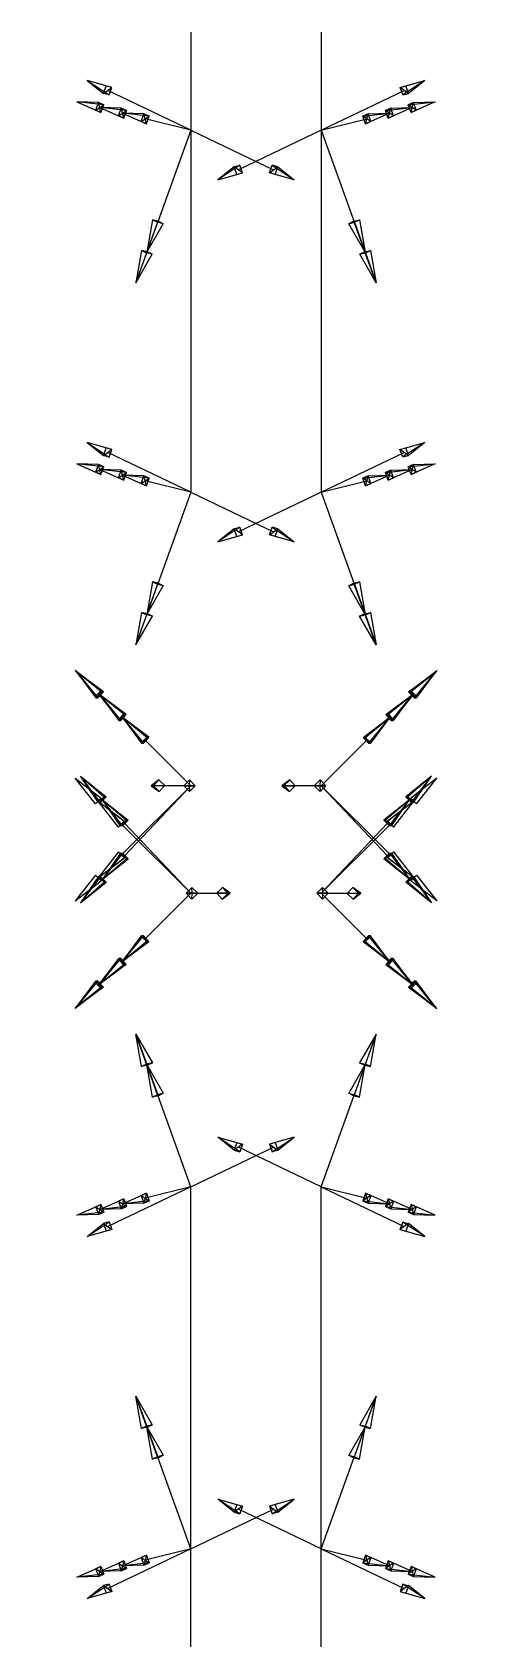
# Model space of a CAD drawing. Header units: millimetres. Extents: x -2614 to 13, y -49 to 50.
# Drawn here: x -313.7 to -286.3, y -49.5 to 49.5 of the extents above.
import ezdxf

# ---------------------------------------------------------------- set-up
doc = ezdxf.new("R2010")
doc.units = ezdxf.units.MM
for name, color, linetype in [('AutoDetect_10_5', 1, 'Continuous'), ('AutoDetect_11_9', 1, 'Continuous'), ('AutoDetect_12_8', 1, 'Continuous'), ('AutoDetect_1_0', 1, 'Continuous'), ('AutoDetect_2_1', 1, 'Continuous'), ('AutoDetect_3_7', 1, 'Continuous'), ('AutoDetect_4_11', 1, 'Continuous'), ('AutoDetect_5_6', 1, 'Continuous'), ('AutoDetect_6_10', 1, 'Continuous'), ('AutoDetect_7_2', 1, 'Continuous'), ('AutoDetect_8_3', 1, 'Continuous'), ('AutoDetect_9_4', 1, 'Continuous')]:
    doc.layers.add(name, color=color, linetype=linetype)

# ---------------------------------------------------------------- blocks, each defined once
blk = doc.blocks.new('Kontrollpunkt')
at = {"color": 0}
for q in [(0, 6), (8, 0), (0, 0, 4)]:
    blk.add_line((0, 0), q, dxfattribs=at)
for points in [[(0.25, 8, -0.25), (-0.25, 8, -0.25), (-0.25, 8, 0.25), (0, 10, 0), (-0.25, 8, -0.25), (0.25, 8, 0.25), (0, 10, 0), (0.25, 8, -0.25), (0.25, 8, 0.25), (-0.25, 8, 0.25)], [(0.25, 6, -0.25), (-0.25, 6, -0.25), (-0.25, 6, 0.25), (0, 8, 0), (-0.25, 6, -0.25), (0.25, 6, 0.25), (0, 8, 0), (0.25, 6, -0.25), (0.25, 6, 0.25), (-0.25, 6, 0.25)], [(0.25, 0.25, 4), (-0.25, 0.25, 4), (-0.25, -0.25, 4), (0, 0, 6), (-0.25, 0.25, 4), (0.25, -0.25, 4), (0, 0, 6), (0.25, 0.25, 4), (0.25, -0.25, 4), (-0.25, -0.25, 4)], [(0.25, 0.25, 6), (-0.25, 0.25, 6), (-0.25, -0.25, 6), (0, 0, 8), (-0.25, 0.25, 6), (0.25, -0.25, 6), (0, 0, 8), (0.25, 0.25, 6), (0.25, -0.25, 6), (-0.25, -0.25, 6)], [(0.25, 0.25, 8), (-0.25, 0.25, 8), (-0.25, -0.25, 8), (0, 0, 10), (-0.25, 0.25, 8), (0.25, -0.25, 8), (0, 0, 10), (0.25, 0.25, 8), (0.25, -0.25, 8), (-0.25, -0.25, 8)], [(8, 0.25, -0.25), (8, 0.25, 0.25), (8, -0.25, 0.25), (10, 0, 0), (8, 0.25, 0.25), (8, -0.25, -0.25), (10, 0, 0), (8, 0.25, -0.25), (8, -0.25, -0.25), (8, -0.25, 0.25)]]:
    blk.add_polyline3d(points, dxfattribs=at)

msp = doc.modelspace()

# ---------------------------------------------------------------- linework, layer by layer
at = {"layer": 'AutoDetect_10_5', "color": 1}
msp.add_line((-304, -49.5, -259), (-304, -21.3, -259), dxfattribs=at)
at = {"layer": 'AutoDetect_11_9', "color": 1}
msp.add_line((-304, -49.5, -441), (-304, -21.3, -441), dxfattribs=at)
at = {"layer": 'AutoDetect_12_8', "color": 1}
msp.add_line((-296, -49.5, -441), (-296, -21.3, -441), dxfattribs=at)
at = {"layer": 'AutoDetect_1_0', "color": 1}
msp.add_line((-296, 3.3, -277), (-296, 3.3, -423), dxfattribs=at)
at = {"layer": 'AutoDetect_2_1', "color": 1}
msp.add_line((-304, 3.3, -277), (-304, 3.3, -423), dxfattribs=at)
at = {"layer": 'AutoDetect_3_7', "color": 1}
msp.add_line((-304, 49.5, -259), (-304, 21.3, -259), dxfattribs=at)
at = {"layer": 'AutoDetect_4_11', "color": 1}
msp.add_line((-304, 49.5, -441), (-304, 21.3, -441), dxfattribs=at)
at = {"layer": 'AutoDetect_5_6', "color": 1}
msp.add_line((-296, 49.5, -259), (-296, 21.3, -259), dxfattribs=at)
at = {"layer": 'AutoDetect_6_10', "color": 1}
msp.add_line((-296, 49.5, -441), (-296, 21.3, -441), dxfattribs=at)
at = {"layer": 'AutoDetect_7_2', "color": 1}
msp.add_line((-296, -3.3, -277), (-296, -3.3, -423), dxfattribs=at)
at = {"layer": 'AutoDetect_8_3', "color": 1}
msp.add_line((-304, -3.3, -277), (-304, -3.3, -423), dxfattribs=at)
at = {"layer": 'AutoDetect_9_4', "color": 1}
msp.add_line((-296, -49.5, -259), (-296, -21.3, -259), dxfattribs=at)

# ---------------------------------------------------------------- block references
at = {"layer": 'AutoDetect_10_5', "color": 2, "extrusion": (-0.696364, -0.173648, -0.696364), "rotation": 81.86142701890837}
for p in [(-52.887, 23.112, 395.752), (-31.347, 26.853, 399.607)]:
    msp.add_blockref('Kontrollpunkt', p, dxfattribs=at)
at = {"layer": 'AutoDetect_11_9', "color": 2, "extrusion": (-0.696364, -0.173648, 0.696364), "rotation": 98.13857298109163}
for p in [(-52.887, -525.494, -91.703), (-31.347, -529.235, -87.848)]:
    msp.add_blockref('Kontrollpunkt', p, dxfattribs=at)
at = {"layer": 'AutoDetect_12_8', "color": 2, "extrusion": (0.696364, -0.173648, 0.696364), "rotation": 261.8614270189084}
for p in [(-92.286, -120.09, -509.522), (-113.826, -123.831, -505.667)]:
    msp.add_blockref('Kontrollpunkt', p, dxfattribs=at)
at = {"layer": 'AutoDetect_1_0', "color": 1, "extrusion": (0.696364, 0.696364, 0.173648), "rotation": 80.14892388341609}
for p in [(211.637, -276.244, -258.872), (211.637, -380.634, -277.279)]:
    msp.add_blockref('Kontrollpunkt', p, dxfattribs=at)
at = {"layer": 'AutoDetect_1_0', "color": 1, "extrusion": (0.707091, 0.707091, 0.006608), "rotation": 89.62137515660481}
msp.add_blockref('Kontrollpunkt', (211.637, -275.626, -208.796), dxfattribs=at)
at = {"layer": 'AutoDetect_2_1', "color": 1, "extrusion": (-0.696364, 0.696364, 0.173648), "rotation": 279.8510761165839}
for p in [(212.627, -349.917, 158.946), (212.627, -454.306, 140.54)]:
    msp.add_blockref('Kontrollpunkt', p, dxfattribs=at)
at = {"layer": 'AutoDetect_2_1', "color": 1, "extrusion": (-0.707091, 0.707091, 0.006608), "rotation": 270.3786248575699}
msp.add_blockref('Kontrollpunkt', (212.627, -278.43, 215.459), dxfattribs=at)
at = {"layer": 'AutoDetect_3_7', "color": 2, "extrusion": (-0.696364, 0.173648, -0.696364), "rotation": 278.1385729810916}
for p in [(31.347, 26.853, 399.607), (52.887, 23.112, 395.752)]:
    msp.add_blockref('Kontrollpunkt', p, dxfattribs=at)
at = {"layer": 'AutoDetect_4_11', "color": 2, "extrusion": (-0.696364, 0.173648, 0.696364), "rotation": 261.8614270189084}
for p in [(31.347, -529.235, -87.848), (52.887, -525.494, -91.703)]:
    msp.add_blockref('Kontrollpunkt', p, dxfattribs=at)
at = {"layer": 'AutoDetect_5_6', "color": 2, "extrusion": (0.696364, 0.173648, -0.696364), "rotation": 81.86142701890837}
for p in [(113.826, -378.551, -18.212), (92.286, -382.292, -22.067)]:
    msp.add_blockref('Kontrollpunkt', p, dxfattribs=at)
at = {"layer": 'AutoDetect_6_10', "color": 2, "extrusion": (0.696364, 0.173648, 0.696364), "rotation": 98.13857298109163}
for p in [(113.826, -123.831, -505.667), (92.286, -120.09, -509.522)]:
    msp.add_blockref('Kontrollpunkt', p, dxfattribs=at)
at = {"layer": 'AutoDetect_7_2', "color": 1, "extrusion": (0.707091, -0.707091, 0.006608), "rotation": 270.3786248429976}
msp.add_blockref('Kontrollpunkt', (-211.637, -275.626, -208.796), dxfattribs=at)
at = {"layer": 'AutoDetect_7_2', "color": 1, "extrusion": (0.696364, -0.696364, 0.173648), "rotation": 279.8510761165839}
for p in [(-211.637, -276.244, -258.872), (-211.637, -380.634, -277.279)]:
    msp.add_blockref('Kontrollpunkt', p, dxfattribs=at)
at = {"layer": 'AutoDetect_8_3', "color": 1, "extrusion": (-0.707091, -0.707091, 0.006608), "rotation": 89.6213751424295}
msp.add_blockref('Kontrollpunkt', (-212.627, -278.43, 215.459), dxfattribs=at)
at = {"layer": 'AutoDetect_8_3', "color": 1, "extrusion": (-0.696364, -0.696364, 0.173648), "rotation": 80.14892388341609}
for p in [(-212.627, -349.917, 158.946), (-212.627, -454.306, 140.54)]:
    msp.add_blockref('Kontrollpunkt', p, dxfattribs=at)
at = {"layer": 'AutoDetect_9_4', "color": 2, "extrusion": (0.696364, -0.173648, -0.696364), "rotation": 278.1385729810916}
for p in [(-92.286, -382.292, -22.067), (-113.826, -378.551, -18.212)]:
    msp.add_blockref('Kontrollpunkt', p, dxfattribs=at)

doc.saveas('drawing.dxf')
